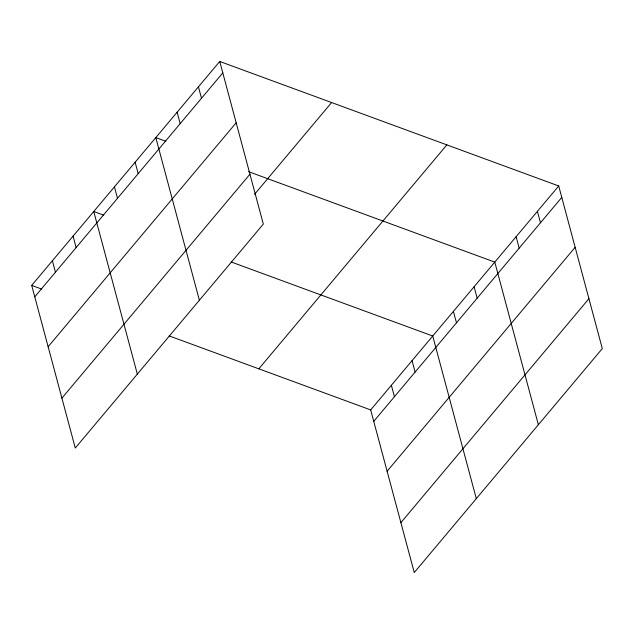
<?xml version="1.0" encoding="UTF-8"?>
<svg xmlns="http://www.w3.org/2000/svg" width="634" height="634" viewBox="0 0 634 634"><rect width="100%" height="100%" fill="white"/><g stroke="black" fill="none" stroke-linecap="round" stroke-linejoin="round"><path stroke-width="0.95" d="M219.744 61.458L263.316 224.087L75.28 448.032L31.7 285.403L219.744 61.458L558.72 185.968L602.3 348.597L414.256 572.542L370.684 409.913L169.175 335.901M34.767 296.839L222.803 72.886M48.136 346.735L236.173 122.782M61.91 398.136L249.947 174.192M254.511 194.361L331.606 102.542M258.815 368.829L446.859 144.877M370.684 409.913L558.72 185.968M373.743 421.348L561.787 197.404M387.112 471.244L575.157 247.292M400.886 522.654L588.931 298.701M165.815 141.271L155.805 137.594L199.385 300.231M248.576 171.671L494.789 262.111L538.369 424.74M103.762 215.172L93.753 211.502L137.332 374.131M231.228 262L432.737 336.012L476.308 498.641M31.7 285.403L41.701 289.08M537.41 211.344L540.477 222.78M516.1 236.728L519.167 248.163M474.105 286.742L477.164 298.178M453.421 311.381L456.48 322.809M412.052 360.643L415.111 372.079M391.368 385.282L394.427 396.718M198.434 86.834L201.493 98.27M177.124 112.218L180.183 123.654M135.121 162.233L138.188 173.668M114.437 186.864L117.504 198.299M73.069 236.133L76.135 247.569M52.384 260.772L55.451 272.2"/></g></svg>
